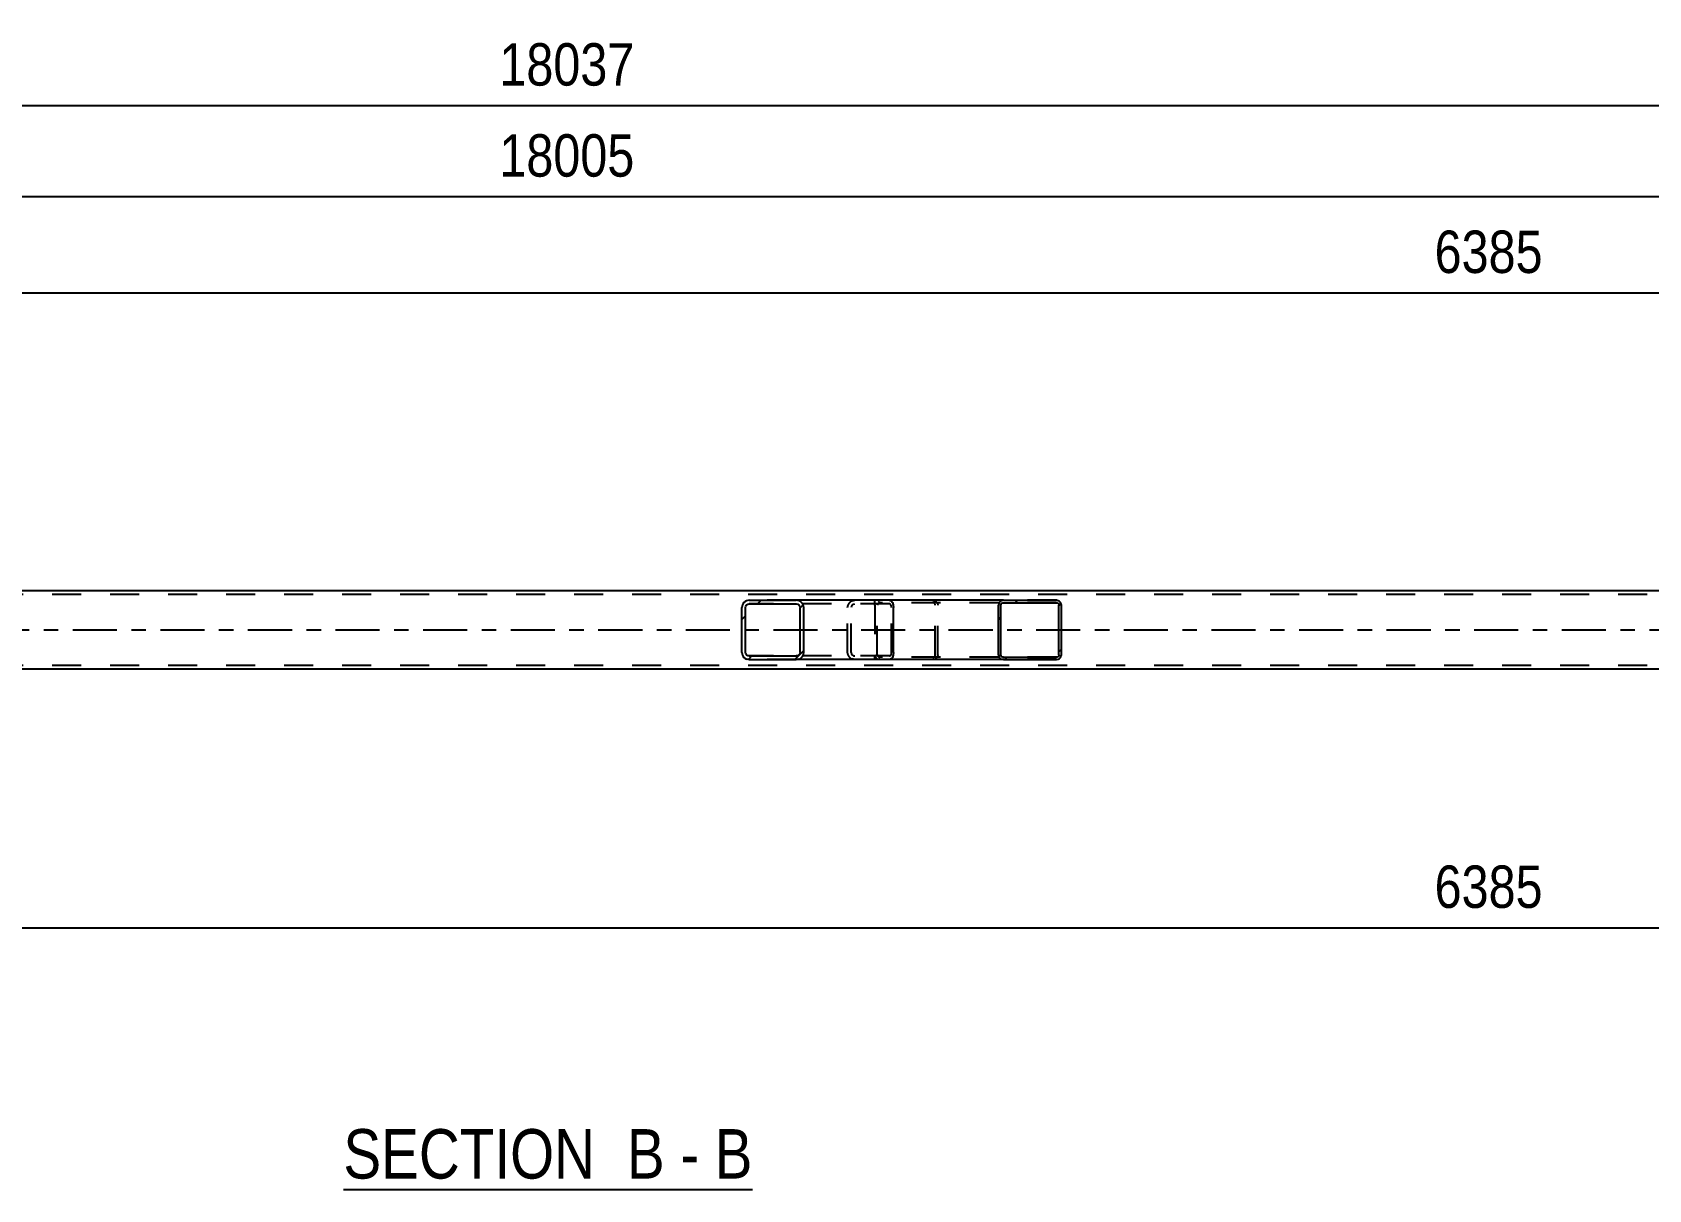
# Model space of a CAD drawing. Header units: millimetres. Extents: x -90 to 751, y -437 to 157.
# Drawn here: x 264.8 to 374, y -242.5 to -164.3 of the extents above; entities that cross this region are included whole.
import ezdxf

# ---------------------------------------------------------------- set-up
doc = ezdxf.new("R2010")
doc.units = ezdxf.units.MM
doc.linetypes.add('DXK_LINE_DOT2', pattern=[3.9198, 1.9599, -1.9599])
doc.linetypes.add('DXK_LINE_DOT3', pattern=[5.9187, 2.979, -0.9799, 0.9799, -0.9799])
doc.styles.add('Arial Narrow', font='ARIALN.TTF', dxfattribs={"height": 0.2})

# ---------------------------------------------------------------- blocks, each defined once
blk = doc.blocks.new('Unknown-814553232-12 - 5670')
at = {"color": 6, "linetype": 'Continuous'}
blk.add_line((285.8, -242.54), (313.45, -242.54), dxfattribs=at)
at = {"color": 0, "linetype": 'Continuous'}
for points in [[(303.91, -241.79), (303.91, -238.29), (285.8, -238.29), (285.8, -241.79)], [(307.52, -241.79), (307.52, -238.29), (304.96, -238.29), (304.96, -241.79)], [(309.84, -241.79), (309.84, -238.29), (308.57, -238.29), (308.57, -241.79)], [(313.45, -241.79), (313.45, -238.29), (310.89, -238.29), (310.89, -241.79)]]:
    blk.add_wipeout(points, dxfattribs=at)
at = {"color": 7, "linetype": 'Continuous', "style": 'Arial Narrow'}
for s, p in [('SECTION ', (285.8, -241.79)), ('B', (304.96, -241.79)), ('B', (310.89, -241.79)), ('-', (308.57, -241.79))]:
    blk.add_text(s, height=3.34, dxfattribs=at).set_placement(p)
blk = doc.blocks.new('Part-814553232-5790 - 5670')
at = {"linetype": 'Continuous'}
h = blk.add_hatch(dxfattribs=at)
h.set_pattern_fill('', scale=0.7, style=0, pattern_type=0)
h.set_pattern_definition([(45, (334.293, -202.9189), (-1.57154, 1.57154), [])])
h.paths.add_polyline_path([(334.32, -203.04), (334.29, -202.92), (334.22, -202.82), (334.11, -202.75), (333.98, -202.72), (330.4, -202.72), (330.27, -202.75), (330.16, -202.82), (330.09, -202.92), (330.06, -203.04), (330.06, -206.4), (330.09, -206.52), (330.16, -206.63), (330.27, -206.7), (330.4, -206.72), (333.98, -206.72), (334.11, -206.7), (334.22, -206.63), (334.29, -206.52), (334.32, -206.4)])
h.paths.add_polyline_path([(334.14, -206.46), (334.1, -206.51), (334.04, -206.55), (333.98, -206.56), (330.4, -206.56), (330.34, -206.55), (330.28, -206.51), (330.25, -206.46), (330.23, -206.4), (330.23, -203.04), (330.25, -202.98), (330.28, -202.93), (330.34, -202.89), (330.4, -202.88), (333.98, -202.88), (334.04, -202.89), (334.1, -202.93), (334.14, -202.98), (334.15, -203.04), (334.15, -206.4)])
at = {"color": 7, "linetype": 'DXK_LINE_DOT2'}
for p, q in [((321.71, -203.04), (321.72, -203.02)), ((321.71, -203.04), (321.71, -206.4)), ((321.72, -203.02), (321.74, -202.92)), ((321.9, -202.98), (321.88, -203.04)), ((321.88, -206.4), (321.88, -203.04)), ((321.93, -202.93), (321.9, -202.98)), ((321.92, -202.75), (322.05, -202.72)), ((321.99, -202.89), (321.93, -202.93)), ((322.05, -202.88), (321.99, -202.89)), ((322.71, -202.72), (322.05, -202.72)), ((333.98, -202.88), (322.05, -202.88)), ((325.63, -202.72), (325.76, -202.75)), ((325.69, -202.89), (325.63, -202.88)), ((325.75, -202.93), (325.69, -202.89)), ((325.79, -202.98), (325.75, -202.93)), ((325.8, -203.04), (325.79, -202.98)), ((325.8, -206.4), (325.8, -203.04)), ((325.94, -202.92), (325.97, -203.04)), ((325.97, -206.4), (325.97, -203.04)), ((333.98, -202.72), (330.4, -202.72)), ((321.74, -206.52), (321.71, -206.4)), ((321.88, -206.4), (321.9, -206.46)), ((325.79, -206.46), (325.8, -206.4)), ((325.97, -206.4), (325.94, -206.52)), ((321.9, -206.46), (321.93, -206.51)), ((322.05, -206.72), (321.92, -206.7)), ((321.93, -206.51), (321.99, -206.55)), ((321.99, -206.55), (322.05, -206.56)), ((333.98, -206.56), (322.05, -206.56)), ((322.71, -206.72), (322.05, -206.72)), ((325.63, -206.56), (325.69, -206.55)), ((325.76, -206.7), (325.63, -206.72)), ((325.69, -206.55), (325.75, -206.51)), ((325.75, -206.51), (325.79, -206.46)), ((333.98, -206.72), (330.4, -206.72))]:
    blk.add_line(p, q, dxfattribs=at)
at = {"color": 2, "linetype": 'Continuous'}
for p, q in [((330.4, -202.72), (322.71, -202.72)), ((330.09, -202.92), (330.06, -203.04)), ((330.06, -206.4), (330.06, -203.04)), ((330.23, -203.04), (330.25, -202.98)), ((330.23, -206.4), (330.23, -203.04)), ((330.25, -202.98), (330.28, -202.93)), ((330.4, -202.72), (330.27, -202.75)), ((330.28, -202.93), (330.34, -202.89)), ((330.34, -202.89), (330.4, -202.88)), ((330.4, -202.72), (333.98, -202.72)), ((330.4, -202.88), (333.98, -202.88)), ((334.11, -202.75), (333.98, -202.72)), ((333.98, -202.88), (334.04, -202.89)), ((334.04, -202.89), (334.1, -202.93)), ((334.1, -202.93), (334.14, -202.98)), ((334.14, -202.98), (334.15, -203.04)), ((334.15, -206.4), (334.15, -203.04)), ((334.32, -203.04), (334.29, -202.92)), ((334.32, -206.4), (334.32, -203.04)), ((330.06, -206.4), (330.09, -206.52)), ((330.25, -206.46), (330.23, -206.4)), ((334.15, -206.4), (334.14, -206.46)), ((334.29, -206.52), (334.32, -206.4)), ((330.4, -206.72), (322.71, -206.72)), ((330.28, -206.51), (330.25, -206.46)), ((330.27, -206.7), (330.4, -206.72)), ((330.34, -206.55), (330.28, -206.51)), ((330.4, -206.56), (330.34, -206.55)), ((330.4, -206.56), (333.98, -206.56)), ((330.4, -206.72), (333.98, -206.72)), ((334.04, -206.55), (333.98, -206.56)), ((333.98, -206.72), (334.11, -206.7)), ((334.1, -206.51), (334.04, -206.55)), ((334.14, -206.46), (334.1, -206.51))]:
    blk.add_line(p, q, dxfattribs=at)
at = {"color": 7, "linetype": 'DXK_LINE_DOT2'}
for centre, start, end in [((325.64, -203.06), 24.32, 69.2417), ((322.04, -206.39), 204.32, 249.2417), ((325.64, -206.39), 290.7583, 335.68)]:
    blk.add_arc(centre, 0.331, start, end, dxfattribs=at)
at = {"color": 2, "linetype": 'Continuous'}
for centre, start, end in [((330.39, -203.06), 110.7583, 155.68), ((333.99, -203.06), 24.32, 69.2417), ((330.39, -206.39), 204.32, 249.2417), ((333.99, -206.39), 290.7583, 335.68)]:
    blk.add_arc(centre, 0.331, start, end, dxfattribs=at)
blk = doc.blocks.new('Part-814553232-5795 - 5670')
at = {"color": 2, "linetype": 'Continuous'}
for p, q in [((640.46, -202.08), (-28.42, -202.08)), ((490.1, -207.36), (240.7, -207.36))]:
    blk.add_line(p, q, dxfattribs=at)
at = {"color": 7, "linetype": 'DXK_LINE_DOT2'}
for p, q in [((640.46, -202.32), (-28.42, -202.32)), ((640.46, -207.12), (-28.42, -207.12))]:
    blk.add_line(p, q, dxfattribs=at)
at = {"color": 7, "linetype": 'DXK_LINE_DOT3'}
blk.add_line((-28.42, -204.72), (640.46, -204.72), dxfattribs=at)
blk = doc.blocks.new('Part-814553232-5907 - 5670')
at = {"linetype": 'Continuous'}
h = blk.add_hatch(dxfattribs=at)
h.set_pattern_fill('', scale=0.7, style=0, pattern_type=0)
h.set_pattern_definition([(45, (316.869, -203.0176), (-1.57154, 1.57154), [])])
h.paths.add_polyline_path([(316.91, -203.2), (316.87, -203.02), (316.76, -202.86), (316.6, -202.76), (316.4, -202.72), (313.22, -202.72), (313.03, -202.76), (312.86, -202.86), (312.76, -203.02), (312.72, -203.2), (312.72, -206.24), (312.76, -206.43), (312.86, -206.58), (313.03, -206.68), (313.22, -206.72), (316.4, -206.72), (316.6, -206.68), (316.76, -206.58), (316.87, -206.43), (316.91, -206.24)])
h.paths.add_polyline_path([(316.64, -206.33), (316.58, -206.41), (316.5, -206.46), (316.4, -206.48), (313.22, -206.48), (313.12, -206.46), (313.04, -206.41), (312.99, -206.33), (312.97, -206.24), (312.97, -203.2), (312.99, -203.11), (313.04, -203.03), (313.12, -202.98), (313.22, -202.96), (316.4, -202.96), (316.5, -202.98), (316.58, -203.03), (316.64, -203.11), (316.66, -203.2), (316.66, -206.24)])
at = {"color": 2, "linetype": 'Continuous'}
for p, q in [((312.76, -203.02), (312.72, -203.2)), ((312.97, -203.2), (312.99, -203.11)), ((312.99, -203.11), (313.04, -203.03)), ((313.22, -202.72), (313.03, -202.76)), ((313.04, -203.03), (313.12, -202.98)), ((313.12, -202.98), (313.22, -202.96)), ((313.22, -202.72), (316.4, -202.72)), ((313.22, -202.96), (316.4, -202.96)), ((322.71, -202.72), (316.4, -202.72)), ((316.6, -202.76), (316.4, -202.72)), ((316.4, -202.96), (316.5, -202.98)), ((316.5, -202.98), (316.58, -203.03)), ((316.58, -203.03), (316.64, -203.11)), ((316.64, -203.11), (316.66, -203.2)), ((316.91, -203.2), (316.87, -203.02)), ((322.71, -202.72), (322.81, -202.76)), ((322.81, -202.76), (322.9, -202.86)), ((322.9, -202.86), (322.96, -203.02)), ((322.96, -203.02), (322.98, -203.2)), ((312.72, -206.24), (312.72, -203.2)), ((312.97, -206.24), (312.97, -203.2)), ((316.66, -206.24), (316.66, -203.2)), ((316.91, -206.24), (316.91, -203.2)), ((322.98, -206.24), (322.98, -203.2)), ((312.72, -206.24), (312.76, -206.43)), ((312.99, -206.33), (312.97, -206.24)), ((313.04, -206.41), (312.99, -206.33)), ((313.12, -206.46), (313.04, -206.41)), ((316.58, -206.41), (316.5, -206.46)), ((316.64, -206.33), (316.58, -206.41)), ((316.66, -206.24), (316.64, -206.33)), ((316.87, -206.43), (316.91, -206.24)), ((322.96, -206.43), (322.9, -206.58)), ((322.98, -206.24), (322.96, -206.43)), ((313.03, -206.68), (313.22, -206.72)), ((313.22, -206.48), (313.12, -206.46)), ((313.22, -206.48), (316.4, -206.48)), ((313.22, -206.72), (316.4, -206.72)), ((316.5, -206.46), (316.4, -206.48)), ((316.4, -206.72), (316.6, -206.68)), ((322.71, -206.72), (316.4, -206.72)), ((322.81, -206.68), (322.71, -206.72)), ((322.9, -206.58), (322.81, -206.68))]:
    blk.add_line(p, q, dxfattribs=at)
at = {"color": 7, "linetype": 'DXK_LINE_DOT2'}
for p, q in [((316.4, -202.72), (313.22, -202.72)), ((322.71, -202.96), (313.22, -202.96)), ((319.87, -203.2), (319.91, -203.02)), ((320.14, -203.11), (320.12, -203.2)), ((320.19, -203.03), (320.14, -203.11)), ((320.18, -202.76), (320.37, -202.72)), ((320.19, -203.03), (320.21, -203.02)), ((320.21, -203.02), (320.27, -202.98)), ((320.27, -202.98), (320.37, -202.96)), ((321.71, -202.96), (321.71, -202.72)), ((322.76, -202.98), (322.71, -202.96)), ((322.8, -203.03), (322.76, -202.98)), ((322.83, -203.11), (322.8, -203.03)), ((322.84, -203.2), (322.83, -203.11)), ((319.87, -206.24), (319.87, -203.2)), ((320.12, -206.24), (320.12, -203.2)), ((322.84, -206.24), (322.84, -203.2)), ((319.91, -206.43), (319.87, -206.24)), ((320.12, -206.24), (320.14, -206.33)), ((320.14, -206.33), (320.19, -206.41)), ((320.19, -206.41), (320.21, -206.43)), ((320.21, -206.43), (320.27, -206.46)), ((322.76, -206.46), (322.8, -206.41)), ((322.8, -206.41), (322.83, -206.33)), ((322.83, -206.33), (322.84, -206.24)), ((322.71, -206.48), (313.22, -206.48)), ((316.4, -206.72), (313.22, -206.72)), ((320.37, -206.72), (320.18, -206.68)), ((320.27, -206.46), (320.37, -206.48)), ((321.71, -206.72), (321.71, -206.48)), ((322.71, -206.48), (322.76, -206.46))]:
    blk.add_line(p, q, dxfattribs=at)
at = {"color": 2, "linetype": 'Continuous'}
for centre, start, end in [((313.21, -203.22), 111.1941, 156.1506), ((316.42, -203.22), 23.8494, 68.8059), ((313.21, -206.23), 203.8494, 248.8059), ((316.42, -206.23), 291.1941, 336.1506)]:
    blk.add_arc(centre, 0.492, start, end, dxfattribs=at)
at = {"color": 7, "linetype": 'DXK_LINE_DOT2'}
for centre, start, end in [((320.36, -203.22), 111.1941, 156.1506), ((320.36, -206.23), 203.8494, 248.8059)]:
    blk.add_arc(centre, 0.492, start, end, dxfattribs=at)
blk = doc.blocks.new('StraightDimension-814553232-6138 - 5670')
at = {"color": 7, "linetype": 'Continuous'}
blk.add_line((235.5, -181.95), (490.9, -181.95), dxfattribs=at)
at = {"color": 0}
blk.add_wipeout([(367.45, -181.2), (367.45, -177), (358.94, -177), (358.94, -181.2)], dxfattribs=at)
at = {"color": 3, "style": 'Arial Narrow'}
blk.add_text('6385', height=2.863, dxfattribs=at).set_placement((359.54, -180.6))
blk = doc.blocks.new('StraightDimension-814553232-6155 - 5670')
at = {"color": 7, "linetype": 'Continuous'}
blk.add_line((-39.28, -169.29), (641.1, -169.29), dxfattribs=at)
at = {"color": 0}
blk.add_wipeout([(306.08, -168.54), (306.08, -164.34), (295.74, -164.34), (295.74, -168.54)], dxfattribs=at)
at = {"color": 3, "style": 'Arial Narrow'}
blk.add_text('18037', height=2.863, dxfattribs=at).set_placement((296.34, -167.94))
blk = doc.blocks.new('StraightDimension-814553232-6172 - 5670')
at = {"color": 7, "linetype": 'Continuous'}
blk.add_line((235.5, -224.85), (490.9, -224.85), dxfattribs=at)
at = {"color": 0}
blk.add_wipeout([(367.45, -224.1), (367.45, -219.9), (358.94, -219.9), (358.94, -224.1)], dxfattribs=at)
at = {"color": 3, "style": 'Arial Narrow'}
blk.add_text('6385', height=2.863, dxfattribs=at).set_placement((359.54, -223.5))
blk = doc.blocks.new('StraightDimension-814553232-6199 - 5670')
at = {"color": 7, "linetype": 'Continuous'}
blk.add_line((-38.64, -175.44), (640.46, -175.44), dxfattribs=at)
at = {"color": 0}
blk.add_wipeout([(306.08, -174.69), (306.08, -170.49), (295.74, -170.49), (295.74, -174.69)], dxfattribs=at)
at = {"color": 3, "style": 'Arial Narrow'}
blk.add_text('18005', height=2.863, dxfattribs=at).set_placement((296.34, -174.09))

msp = doc.modelspace()

# ---------------------------------------------------------------- block references
for name in ['StraightDimension-814553232-6138 - 5670', 'Part-814553232-5795 - 5670', 'Part-814553232-5907 - 5670', 'Part-814553232-5790 - 5670', 'StraightDimension-814553232-6172 - 5670', 'Unknown-814553232-12 - 5670']:
    msp.add_blockref(name, (0, 0))

# ---------------------------------------------------------------- next in the draw order: block references
msp.add_blockref('StraightDimension-814553232-6155 - 5670', (0, 0))

# ---------------------------------------------------------------- next in the draw order: block references
msp.add_blockref('StraightDimension-814553232-6199 - 5670', (0, 0))

doc.saveas('drawing.dxf')
